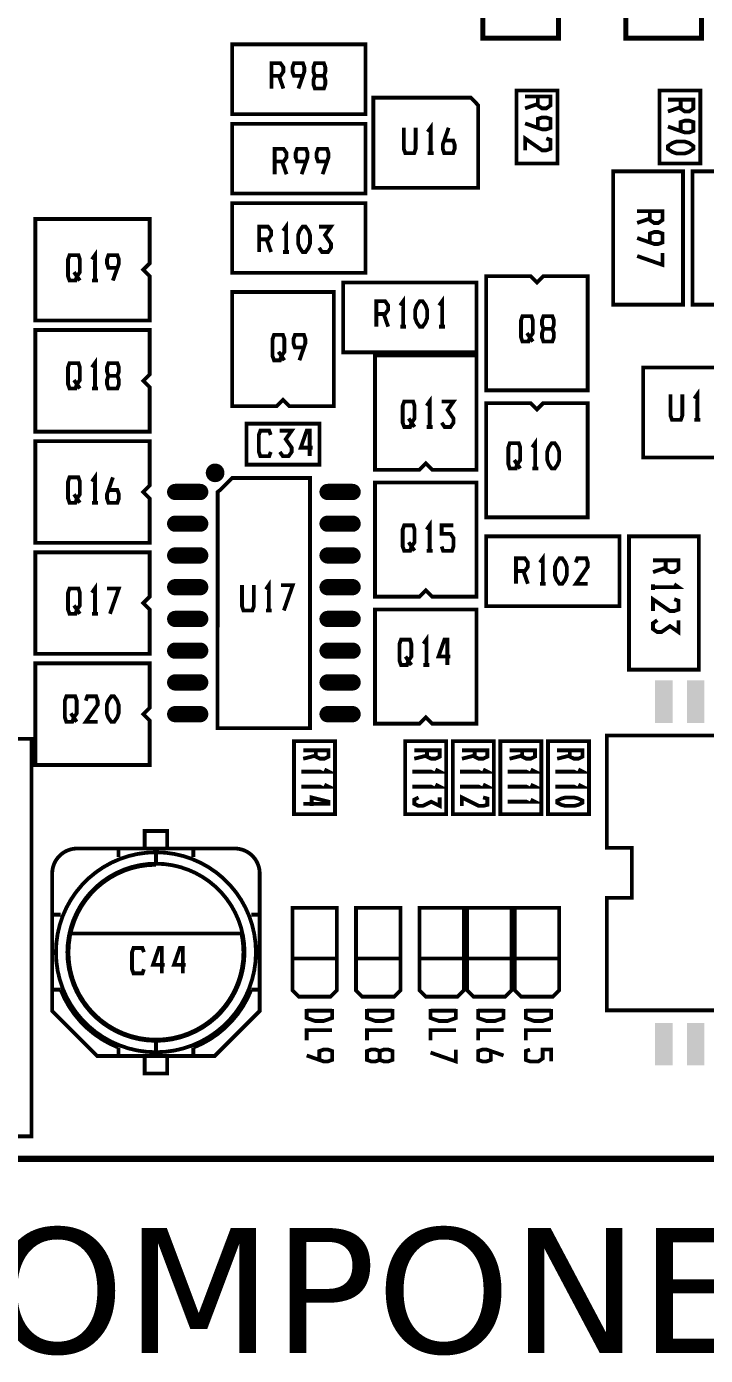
# Model space of a CAD drawing. Extents: x 0 to 130, y 331 to 429.
# Drawn here: x 55.6 to 82.8, y 331.2 to 384.3 of the extents above; entities that cross this region are included whole.
import ezdxf

# ---------------------------------------------------------------- set-up
doc = ezdxf.new("R2010")
doc.units = 0
doc.header["$MEASUREMENT"] = 0
doc.layers.get('0').update_dxf_attribs({"linetype": 'CONTINUOUS'})
doc.layers.add('23-325-0_AST', color=7, linetype='CONTINUOUS')
doc.layers.add('23-325-0_DRD', color=1, linetype='CONTINUOUS')
doc.styles.get("Standard").update_dxf_attribs({"font": 'verdana.ttf', "height": 5})

# ---------------------------------------------------------------- blocks, each defined once
blk = doc.blocks.new('OBLONG_51')
at = {"const_width": 0.65024}
blk.add_lwpolyline([(0, 0.50038), (0, -0.50038)], dxfattribs=at)
at = {"const_width": 0.32512}
for points in [[(-0.16256, 0.50038, 1), (0.16256, 0.50038, 1)], [(-0.16256, -0.50038, 1), (0.16256, -0.50038, 1)]]:
    blk.add_lwpolyline(points, format="xyb", close=True, dxfattribs=at)
blk = doc.blocks.new('RECTANGLE_55')
blk.add_solid([(0.84963, 0.35052), (0.84963, -0.35052), (-0.84963, 0.35052), (-0.84963, -0.35052)])

msp = doc.modelspace()

# ---------------------------------------------------------------- linework, layer by layer
at = {"layer": '23-325-0_AST'}
for points, const_width in [([(-0.06, 339.022), (129.939, 339.022), (129.939, 429.021), (-0.06, 429.021), (-0.06, 339.022)], 0.254), ([(76.924, 387.668), (76.924, 383.858), (73.902, 383.858), (73.902, 388.201), (76.391, 388.201), (76.924, 387.668)], 0.201), ([(82.639, 387.668), (82.639, 383.858), (79.617, 383.858), (79.617, 388.201), (82.106, 388.201), (82.639, 387.668)], 0.201), ([(69.203, 383.604), (63.869, 383.604), (63.869, 380.81), (69.203, 380.81), (69.203, 383.604)], 0.152), ([(65.444, 382.344), (65.799, 382.344), (65.919, 382.514), (65.919, 382.684), (65.799, 382.852), (65.444, 382.852), (65.444, 381.836)], 0.152), ([(66.698, 382.344), (66.343, 382.344), (66.282, 382.514), (66.282, 382.684), (66.343, 382.852), (66.698, 382.852), (66.757, 382.684), (66.757, 382.514), (66.521, 381.836)], 0.152), ([(67.537, 382.344), (67.595, 382.514), (67.595, 382.684), (67.537, 382.852), (67.181, 382.852), (67.12, 382.684), (67.12, 382.514), (67.181, 382.344), (67.537, 382.344), (67.595, 382.176), (67.595, 382.006), (67.537, 381.836), (67.181, 381.836), (67.12, 382.006), (67.12, 382.176), (67.181, 382.344)], 0.152), ([(65.741, 382.344), (65.919, 381.836)], 0.152), ([(76.886, 378.841), (76.886, 381.762), (75.248, 381.762), (75.248, 378.841), (76.886, 378.841)], 0.152), ([(82.601, 378.841), (82.601, 381.762), (80.963, 381.762), (80.963, 378.841), (82.601, 378.841)], 0.152), ([(73.518, 381.371), (73.714, 381.165), (73.714, 377.868), (69.518, 377.868), (69.518, 381.473), (73.417, 381.473), (73.518, 381.371)], 0.152), ([(76.096, 381.518), (76.096, 381.163), (76.267, 381.043), (76.437, 381.043), (76.604, 381.163), (76.604, 381.518), (75.588, 381.518)], 0.152), ([(76.096, 381.221), (75.588, 381.043)], 0.152), ([(81.811, 381.391), (81.811, 381.036), (81.982, 380.916), (82.152, 380.916), (82.319, 381.036), (82.319, 381.391), (81.303, 381.391)], 0.152), ([(76.096, 380.266), (76.096, 380.622), (76.267, 380.68), (76.437, 380.68), (76.604, 380.622), (76.604, 380.266), (76.437, 380.205), (76.267, 380.205), (75.588, 380.444)], 0.152), ([(81.811, 381.094), (81.303, 380.916)], 0.152), ([(69.203, 380.429), (63.869, 380.429), (63.869, 377.635), (69.203, 377.635), (69.203, 380.429)], 0.152), ([(71.209, 380.269), (71.209, 379.423), (71.151, 379.253), (70.795, 379.253), (70.737, 379.423), (70.737, 380.269)], 0.152), ([(71.811, 379.253), (71.811, 380.269), (71.692, 380.101)], 0.152), ([(72.352, 379.761), (72.708, 379.761), (72.769, 379.593), (72.769, 379.423), (72.708, 379.253), (72.352, 379.253), (72.294, 379.423), (72.294, 379.593), (72.53, 380.269)], 0.152), ([(81.811, 380.139), (81.811, 380.495), (81.982, 380.553), (82.152, 380.553), (82.319, 380.495), (82.319, 380.139), (82.152, 380.078), (81.982, 380.078), (81.303, 380.317)], 0.152), ([(75.588, 379.367), (75.588, 379.842), (76.267, 379.367), (76.437, 379.367), (76.604, 379.428), (76.604, 379.783), (76.437, 379.842)], 0.152), ([(81.303, 379.537), (81.474, 379.656), (81.644, 379.715), (81.982, 379.715), (82.152, 379.656), (82.319, 379.537), (82.319, 379.418), (82.152, 379.301), (81.982, 379.24), (81.644, 379.24), (81.474, 379.301), (81.303, 379.418), (81.303, 379.537)], 0.152), ([(65.571, 378.915), (65.926, 378.915), (66.046, 379.085), (66.046, 379.255), (65.926, 379.423), (65.571, 379.423), (65.571, 378.407)], 0.152), ([(66.825, 378.915), (66.47, 378.915), (66.409, 379.085), (66.409, 379.255), (66.47, 379.423), (66.825, 379.423), (66.884, 379.255), (66.884, 379.085), (66.648, 378.407)], 0.152), ([(67.664, 378.915), (67.308, 378.915), (67.247, 379.085), (67.247, 379.255), (67.308, 379.423), (67.664, 379.423), (67.722, 379.255), (67.722, 379.085), (67.486, 378.407)], 0.152), ([(71.931, 379.253), (71.692, 379.253)], 0.152), ([(65.868, 378.915), (66.046, 378.407)], 0.152), ([(79.109, 378.524), (79.109, 373.19), (81.903, 373.19), (81.903, 378.524), (79.109, 378.524)], 0.152), ([(85.078, 373.19), (85.078, 378.524), (82.284, 378.524), (82.284, 373.19), (85.078, 373.19)], 0.152), ([(63.869, 374.46), (69.203, 374.46), (69.203, 377.254), (63.869, 377.254), (63.869, 374.46)], 0.152), ([(80.579, 376.934), (80.579, 376.578), (80.75, 376.459), (80.917, 376.459), (81.087, 376.578), (81.087, 376.934), (80.071, 376.934)], 0.152), ([(55.995, 376.619), (60.567, 376.619), (60.567, 374.841), (60.313, 374.587), (60.567, 374.333), (60.567, 372.555), (55.995, 372.555), (55.995, 376.619)], 0.152), ([(66.028, 375.295), (66.028, 376.311), (65.908, 376.144)], 0.152), ([(80.579, 376.636), (80.071, 376.459)], 0.152), ([(64.951, 375.803), (65.306, 375.803), (65.426, 375.973), (65.426, 376.144), (65.306, 376.311), (64.951, 376.311), (64.951, 375.295)], 0.152), ([(65.248, 375.803), (65.426, 375.295)], 0.152), ([(66.688, 375.295), (66.569, 375.465), (66.51, 375.636), (66.51, 375.973), (66.569, 376.144), (66.688, 376.311), (66.805, 376.311), (66.924, 376.144), (66.983, 375.973), (66.983, 375.636), (66.924, 375.465), (66.805, 375.295), (66.688, 375.295)], 0.152), ([(67.349, 375.465), (67.465, 375.295), (67.704, 375.295), (67.821, 375.465), (67.821, 375.636), (67.585, 375.973), (67.821, 376.311), (67.349, 376.311)], 0.152), ([(80.579, 375.679), (80.579, 376.034), (80.75, 376.095), (80.917, 376.095), (81.087, 376.034), (81.087, 375.679), (80.917, 375.62), (80.75, 375.62), (80.071, 375.857)], 0.152), ([(58.38, 374.155), (58.38, 375.171), (58.26, 375.001)], 0.152), ([(66.145, 375.295), (65.908, 375.295)], 0.152), ([(57.305, 374.325), (57.364, 374.155), (57.6, 374.155), (57.661, 374.325), (57.778, 374.493), (57.778, 375.001), (57.719, 375.171), (57.364, 375.171), (57.305, 375.001), (57.305, 374.325)], 0.152), ([(59.276, 374.663), (58.921, 374.663), (58.862, 374.833), (58.862, 375.001), (58.921, 375.171), (59.276, 375.171), (59.337, 375.001), (59.337, 374.833), (59.099, 374.155)], 0.152), ([(80.071, 375.138), (81.087, 374.782), (81.087, 375.257)], 0.152), ([(57.542, 374.493), (57.778, 374.155)], 0.152), ([(74.029, 369.761), (74.029, 374.333), (75.807, 374.333), (76.061, 374.079), (76.315, 374.333), (78.093, 374.333), (78.093, 369.761), (74.029, 369.761)], 0.152), ([(58.499, 374.155), (58.26, 374.155)], 0.152), ([(67.933, 373.698), (67.933, 369.126), (66.155, 369.126), (65.901, 369.38), (65.647, 369.126), (63.869, 369.126), (63.869, 373.698), (67.933, 373.698)], 0.152), ([(73.648, 374.079), (68.314, 374.079), (68.314, 371.285), (73.648, 371.285), (73.648, 374.079)], 0.152), ([(69.635, 372.819), (69.99, 372.819), (70.11, 372.989), (70.11, 373.159), (69.99, 373.327), (69.635, 373.327), (69.635, 372.311)], 0.152), ([(70.712, 372.311), (70.712, 373.327), (70.592, 373.159)], 0.152), ([(71.372, 372.311), (71.253, 372.481), (71.194, 372.651), (71.194, 372.989), (71.253, 373.159), (71.372, 373.327), (71.489, 373.327), (71.608, 373.159), (71.667, 372.989), (71.667, 372.651), (71.608, 372.481), (71.489, 372.311), (71.372, 372.311)], 0.152), ([(72.269, 372.311), (72.269, 373.327), (72.149, 373.159)], 0.152), ([(69.932, 372.819), (70.11, 372.311)], 0.152), ([(75.426, 371.884), (75.484, 371.714), (75.723, 371.714), (75.781, 371.884), (75.901, 372.054), (75.901, 372.562), (75.84, 372.73), (75.484, 372.73), (75.426, 372.562), (75.426, 371.884)], 0.152), ([(76.678, 372.222), (76.739, 372.392), (76.739, 372.562), (76.678, 372.73), (76.322, 372.73), (76.264, 372.562), (76.264, 372.392), (76.322, 372.222), (76.678, 372.222), (76.739, 372.054), (76.739, 371.884), (76.678, 371.714), (76.322, 371.714), (76.264, 371.884), (76.264, 372.054), (76.322, 372.222)], 0.152), ([(55.995, 372.174), (60.567, 372.174), (60.567, 370.396), (60.313, 370.142), (60.567, 369.888), (60.567, 368.11), (55.995, 368.11), (55.995, 372.174)], 0.152), ([(70.828, 372.311), (70.592, 372.311)], 0.152), ([(72.388, 372.311), (72.149, 372.311)], 0.152), ([(65.484, 371.135), (65.545, 370.965), (65.781, 370.965), (65.84, 371.135), (65.959, 371.305), (65.959, 371.813), (65.901, 371.981), (65.545, 371.981), (65.484, 371.813), (65.484, 371.135)], 0.152), ([(66.739, 371.473), (66.383, 371.473), (66.322, 371.643), (66.322, 371.813), (66.383, 371.981), (66.739, 371.981), (66.797, 371.813), (66.797, 371.643), (66.561, 370.965)], 0.152), ([(75.662, 372.054), (75.901, 371.714)], 0.152), ([(58.38, 369.837), (58.38, 370.853), (58.26, 370.683)], 0.152), ([(65.723, 371.305), (65.959, 370.965)], 0.152), ([(73.648, 371.158), (73.648, 366.586), (71.87, 366.586), (71.616, 366.84), (71.362, 366.586), (69.584, 366.586), (69.584, 371.158), (73.648, 371.158)], 0.152), ([(57.305, 370.007), (57.364, 369.837), (57.6, 369.837), (57.661, 370.007), (57.778, 370.175), (57.778, 370.683), (57.719, 370.853), (57.364, 370.853), (57.305, 370.683), (57.305, 370.007)], 0.152), ([(59.276, 370.345), (59.337, 370.515), (59.337, 370.683), (59.276, 370.853), (58.921, 370.853), (58.862, 370.683), (58.862, 370.515), (58.921, 370.345), (59.276, 370.345), (59.337, 370.175), (59.337, 370.007), (59.276, 369.837), (58.921, 369.837), (58.862, 370.007), (58.862, 370.175), (58.921, 370.345)], 0.152), ([(84.313, 370.576), (84.509, 370.37), (84.509, 367.073), (80.313, 367.073), (80.313, 370.678), (84.212, 370.678), (84.313, 370.576)], 0.152), ([(57.542, 370.175), (57.778, 369.837)], 0.152), ([(58.499, 369.837), (58.26, 369.837)], 0.152), ([(71.768, 368.298), (71.768, 369.314), (71.649, 369.146)], 0.152), ([(81.877, 369.601), (81.877, 368.755), (81.819, 368.585), (81.463, 368.585), (81.405, 368.755), (81.405, 369.601)], 0.152), ([(82.479, 368.585), (82.479, 369.601), (82.36, 369.433)], 0.152), ([(70.691, 368.468), (70.752, 368.298), (70.988, 368.298), (71.047, 368.468), (71.166, 368.638), (71.166, 369.146), (71.108, 369.314), (70.752, 369.314), (70.691, 369.146), (70.691, 368.468)], 0.152), ([(72.251, 368.468), (72.368, 368.298), (72.606, 368.298), (72.723, 368.468), (72.723, 368.638), (72.487, 368.976), (72.723, 369.314), (72.251, 369.314)], 0.152), ([(74.029, 364.681), (74.029, 369.253), (75.807, 369.253), (76.061, 368.999), (76.315, 369.253), (78.093, 369.253), (78.093, 364.681), (74.029, 364.681)], 0.152), ([(67.361, 368.427), (64.44, 368.427), (64.44, 366.789), (67.361, 366.789), (67.361, 368.427)], 0.152), ([(70.93, 368.638), (71.166, 368.298)], 0.152), ([(82.599, 368.585), (82.36, 368.585)], 0.152), ([(65.413, 367.299), (65.352, 367.132), (64.997, 367.132), (64.938, 367.299), (64.938, 367.978), (64.997, 368.148), (65.352, 368.148), (65.413, 367.978)], 0.152), ([(65.776, 367.299), (65.896, 367.132), (66.132, 367.132), (66.251, 367.299), (66.251, 367.47), (66.013, 367.807), (66.251, 368.148), (65.776, 368.148)], 0.152), ([(67.089, 367.47), (66.615, 367.47), (66.851, 368.148), (66.97, 368.148), (66.97, 367.132)], 0.152), ([(71.885, 368.298), (71.649, 368.298)], 0.152), ([(55.995, 367.729), (60.567, 367.729), (60.567, 365.951), (60.313, 365.697), (60.567, 365.443), (60.567, 363.665), (55.995, 363.665), (55.995, 367.729)], 0.152), ([(74.918, 366.804), (74.976, 366.634), (75.215, 366.634), (75.273, 366.804), (75.393, 366.974), (75.393, 367.482), (75.332, 367.65), (74.976, 367.65), (74.918, 367.482), (74.918, 366.804)], 0.152), ([(75.992, 366.634), (75.992, 367.65), (75.875, 367.482)], 0.152), ([(76.653, 366.634), (76.536, 366.804), (76.475, 366.974), (76.475, 367.312), (76.536, 367.482), (76.653, 367.65), (76.772, 367.65), (76.891, 367.482), (76.95, 367.312), (76.95, 366.974), (76.891, 366.804), (76.772, 366.634), (76.653, 366.634)], 0.152), ([(75.154, 366.974), (75.393, 366.634)], 0.152), ([(57.305, 365.435), (57.364, 365.265), (57.6, 365.265), (57.661, 365.435), (57.778, 365.603), (57.778, 366.111), (57.719, 366.281), (57.364, 366.281), (57.305, 366.111), (57.305, 365.435)], 0.152), ([(58.38, 365.265), (58.38, 366.281), (58.26, 366.111)], 0.152), ([(58.921, 365.773), (59.276, 365.773), (59.337, 365.603), (59.337, 365.435), (59.276, 365.265), (58.921, 365.265), (58.862, 365.435), (58.862, 365.603), (59.099, 366.281)], 0.152), ([(63.48, 366.52), (62.896, 366.52)], 0.152), ([(63.475, 366.382), (62.901, 366.382)], 0.152), ([(63.412, 366.657), (62.965, 366.657)], 0.152), ([(63.391, 366.245), (62.982, 366.245)], 0.152), ([(62.992, 366.238), (62.992, 366.685)], 0.152), ([(63.13, 366.169), (63.13, 366.753)], 0.152), ([(63.267, 366.174), (63.267, 366.748)], 0.152), ([(63.285, 356.248), (66.985, 356.248), (66.985, 366.255), (63.869, 366.255), (63.386, 365.773), (63.29, 365.697), (63.285, 356.273), (63.285, 356.248)], 0.152), ([(63.404, 366.255), (63.404, 366.664)], 0.152), ([(76.112, 366.634), (75.875, 366.634)], 0.152), ([(73.648, 366.078), (73.648, 361.506), (71.87, 361.506), (71.616, 361.76), (71.362, 361.506), (69.584, 361.506), (69.584, 366.078), (73.648, 366.078)], 0.152), ([(57.542, 365.603), (57.778, 365.265)], 0.152), ([(58.499, 365.265), (58.26, 365.265)], 0.152), ([(70.691, 363.515), (70.752, 363.345), (70.988, 363.345), (71.047, 363.515), (71.166, 363.685), (71.166, 364.193), (71.108, 364.361), (70.752, 364.361), (70.691, 364.193), (70.691, 363.515)], 0.152), ([(71.768, 363.345), (71.768, 364.361), (71.649, 364.193)], 0.152), ([(72.251, 363.515), (72.309, 363.345), (72.665, 363.345), (72.723, 363.515), (72.723, 363.853), (72.606, 364.023), (72.251, 364.023), (72.251, 364.361), (72.723, 364.361)], 0.152), ([(70.93, 363.685), (71.166, 363.345)], 0.152), ([(79.363, 363.919), (74.029, 363.919), (74.029, 361.125), (79.363, 361.125), (79.363, 363.919)], 0.152), ([(79.744, 363.919), (79.744, 358.585), (82.538, 358.585), (82.538, 363.919), (79.744, 363.919)], 0.152), ([(55.995, 363.284), (60.567, 363.284), (60.567, 361.506), (60.313, 361.252), (60.567, 360.998), (60.567, 359.22), (55.995, 359.22), (55.995, 363.284)], 0.152), ([(71.885, 363.345), (71.649, 363.345)], 0.152), ([(76.3, 362.024), (76.3, 363.04), (76.18, 362.872)], 0.152), ([(75.223, 362.532), (75.578, 362.532), (75.698, 362.702), (75.698, 362.872), (75.578, 363.04), (75.223, 363.04), (75.223, 362.024)], 0.152), ([(75.52, 362.532), (75.698, 362.024)], 0.152), ([(76.96, 362.024), (76.841, 362.194), (76.782, 362.364), (76.782, 362.702), (76.841, 362.872), (76.96, 363.04), (77.077, 363.04), (77.196, 362.872), (77.255, 362.702), (77.255, 362.364), (77.196, 362.194), (77.077, 362.024), (76.96, 362.024)], 0.152), ([(78.093, 362.024), (77.62, 362.024), (78.093, 362.702), (78.093, 362.872), (78.034, 363.04), (77.679, 363.04), (77.62, 362.872)], 0.152), ([(81.214, 362.964), (81.214, 362.608), (81.385, 362.489), (81.552, 362.489), (81.722, 362.608), (81.722, 362.964), (80.706, 362.964)], 0.152), ([(81.214, 362.666), (80.706, 362.489)], 0.152), ([(58.38, 360.82), (58.38, 361.836), (58.26, 361.666)], 0.152), ([(65.337, 360.954), (65.337, 361.97), (65.22, 361.8)], 0.152), ([(76.416, 362.024), (76.18, 362.024)], 0.152), ([(80.706, 361.77), (80.706, 362.006)], 0.152), ([(80.706, 361.887), (81.722, 361.887), (81.552, 362.006)], 0.152), ([(57.305, 360.99), (57.364, 360.82), (57.6, 360.82), (57.661, 360.99), (57.778, 361.158), (57.778, 361.666), (57.719, 361.836), (57.364, 361.836), (57.305, 361.666), (57.305, 360.99)], 0.152), ([(58.982, 360.82), (59.337, 361.836), (58.862, 361.836)], 0.152), ([(64.737, 361.97), (64.737, 361.125), (64.676, 360.954), (64.321, 360.954), (64.262, 361.125), (64.262, 361.97)], 0.152), ([(65.939, 360.954), (66.294, 361.97), (65.819, 361.97)], 0.152), ([(80.706, 360.932), (80.706, 361.404), (81.385, 360.932), (81.552, 360.932), (81.722, 360.99), (81.722, 361.346), (81.552, 361.404)], 0.152), ([(57.542, 361.158), (57.778, 360.82)], 0.152), ([(65.456, 360.954), (65.22, 360.954)], 0.152), ([(73.648, 360.998), (73.648, 356.426), (71.87, 356.426), (71.616, 356.68), (71.362, 356.426), (69.584, 356.426), (69.584, 360.998), (73.648, 360.998)], 0.152), ([(58.499, 360.82), (58.26, 360.82)], 0.152), ([(80.877, 360.566), (80.706, 360.449), (80.706, 360.21), (80.877, 360.093), (81.044, 360.093), (81.385, 360.33), (81.722, 360.093), (81.722, 360.566)], 0.152), ([(71.641, 358.773), (71.641, 359.789), (71.522, 359.621)], 0.152), ([(70.564, 358.943), (70.625, 358.773), (70.861, 358.773), (70.92, 358.943), (71.039, 359.113), (71.039, 359.621), (70.981, 359.789), (70.625, 359.789), (70.564, 359.621), (70.564, 358.943)], 0.152), ([(72.596, 359.113), (72.124, 359.113), (72.36, 359.789), (72.479, 359.789), (72.479, 358.773)], 0.152), ([(55.995, 358.839), (60.567, 358.839), (60.567, 357.061), (60.313, 356.807), (60.567, 356.553), (60.567, 354.775), (55.995, 354.775), (55.995, 358.839)], 0.152), ([(70.803, 359.113), (71.039, 358.773)], 0.152), ([(71.758, 358.773), (71.522, 358.773)], 0.152), ([(57.178, 356.672), (57.237, 356.502), (57.473, 356.502), (57.534, 356.672), (57.651, 356.84), (57.651, 357.348), (57.592, 357.518), (57.237, 357.518), (57.178, 357.348), (57.178, 356.672)], 0.152), ([(58.489, 356.502), (58.017, 356.502), (58.489, 357.18), (58.489, 357.348), (58.431, 357.518), (58.075, 357.518), (58.017, 357.348)], 0.152), ([(59.033, 356.502), (58.913, 356.672), (58.855, 356.84), (58.855, 357.18), (58.913, 357.348), (59.033, 357.518), (59.149, 357.518), (59.269, 357.348), (59.327, 357.18), (59.327, 356.84), (59.269, 356.672), (59.149, 356.502), (59.033, 356.502)], 0.152), ([(57.415, 356.84), (57.651, 356.502)], 0.152), ([(44.235, 349.517), (44.235, 339.916), (55.842, 339.916), (55.842, 355.816), (44.235, 355.816), (44.235, 349.517)], 0.152), ([(66.345, 355.727), (66.345, 352.806), (67.984, 352.806), (67.984, 355.727), (66.345, 355.727)], 0.152), ([(70.79, 355.727), (70.79, 352.806), (72.429, 352.806), (72.429, 355.727), (70.79, 355.727)], 0.152), ([(72.695, 355.727), (72.695, 352.806), (74.334, 352.806), (74.334, 355.727), (72.695, 355.727)], 0.152), ([(74.6, 355.727), (74.6, 352.806), (76.239, 352.806), (76.239, 355.727), (74.6, 355.727)], 0.152), ([(76.505, 355.727), (76.505, 352.806), (78.144, 352.806), (78.144, 355.727), (76.505, 355.727)], 0.152), ([(78.857, 355.956), (78.857, 351.457), (79.856, 351.457), (79.856, 349.456), (78.857, 349.456), (78.857, 344.958), (94.854, 344.958), (94.854, 349.456), (93.856, 349.456), (93.856, 351.457), (94.854, 351.457), (94.854, 354.457), (93.356, 355.956), (78.857, 355.956)], 0.152), ([(67.219, 355.361), (67.219, 355.107), (67.387, 355.024), (67.557, 355.024), (67.727, 355.107), (67.727, 355.361), (66.711, 355.361)], 0.152), ([(67.219, 355.151), (66.711, 355.024)], 0.152), ([(71.664, 355.361), (71.664, 355.107), (71.832, 355.024), (72.002, 355.024), (72.172, 355.107), (72.172, 355.361), (71.156, 355.361)], 0.152), ([(71.664, 355.151), (71.156, 355.024)], 0.152), ([(73.569, 355.361), (73.569, 355.107), (73.737, 355.024), (73.907, 355.024), (74.077, 355.107), (74.077, 355.361), (73.061, 355.361)], 0.152), ([(73.569, 355.151), (73.061, 355.024)], 0.152), ([(75.474, 355.361), (75.474, 355.107), (75.642, 355.024), (75.812, 355.024), (75.982, 355.107), (75.982, 355.361), (74.966, 355.361)], 0.152), ([(75.474, 355.151), (74.966, 355.024)], 0.152), ([(77.379, 355.361), (77.379, 355.107), (77.547, 355.024), (77.717, 355.024), (77.887, 355.107), (77.887, 355.361), (76.871, 355.361)], 0.152), ([(77.379, 355.151), (76.871, 355.024)], 0.152), ([(66.711, 354.422), (66.711, 354.592)], 0.152), ([(66.711, 354.508), (67.727, 354.508), (67.557, 354.592)], 0.152), ([(71.156, 354.422), (71.156, 354.592)], 0.152), ([(71.156, 354.508), (72.172, 354.508), (72.002, 354.592)], 0.152), ([(73.061, 354.422), (73.061, 354.592)], 0.152), ([(73.061, 354.508), (74.077, 354.508), (73.907, 354.592)], 0.152), ([(74.966, 354.422), (74.966, 354.592)], 0.152), ([(74.966, 354.508), (75.982, 354.508), (75.812, 354.592)], 0.152), ([(76.871, 354.422), (76.871, 354.592)], 0.152), ([(76.871, 354.508), (77.887, 354.508), (77.717, 354.592)], 0.152), ([(66.711, 353.822), (66.711, 353.99)], 0.152), ([(66.711, 353.906), (67.727, 353.906), (67.557, 353.99)], 0.152), ([(67.049, 353.136), (67.049, 353.474), (67.727, 353.304), (67.727, 353.22), (66.711, 353.22)], 0.152), ([(71.156, 353.822), (71.156, 353.99)], 0.152), ([(71.156, 353.906), (72.172, 353.906), (72.002, 353.99)], 0.152), ([(71.324, 353.474), (71.156, 353.39), (71.156, 353.22), (71.324, 353.136), (71.494, 353.136), (71.832, 353.304), (72.172, 353.136), (72.172, 353.474)], 0.152), ([(73.061, 353.822), (73.061, 353.99)], 0.152), ([(73.061, 353.906), (74.077, 353.906), (73.907, 353.99)], 0.152), ([(73.061, 353.136), (73.061, 353.474), (73.737, 353.136), (73.907, 353.136), (74.077, 353.177), (74.077, 353.431), (73.907, 353.474)], 0.152), ([(74.966, 353.822), (74.966, 353.99)], 0.152), ([(74.966, 353.906), (75.982, 353.906), (75.812, 353.99)], 0.152), ([(76.871, 353.822), (76.871, 353.99)], 0.152), ([(76.871, 353.906), (77.887, 353.906), (77.717, 353.99)], 0.152), ([(76.871, 353.347), (77.039, 353.431), (77.209, 353.474), (77.547, 353.474), (77.717, 353.431), (77.887, 353.347), (77.887, 353.263), (77.717, 353.177), (77.547, 353.136), (77.209, 353.136), (77.039, 353.177), (76.871, 353.263), (76.871, 353.347)], 0.152), ([(74.966, 353.22), (74.966, 353.39)], 0.152), ([(74.966, 353.304), (75.982, 353.304), (75.812, 353.39)], 0.152), ([(61.27, 351.432), (61.27, 352.133), (60.371, 352.133), (60.371, 351.432), (61.27, 351.432), (62.319, 351.432), (62.319, 351.097)], 0.152), ([(57.671, 351.432), (59.32, 351.432), (60.371, 351.432)], 0.152), ([(59.32, 351.432), (59.32, 351.097)], 0.152), ([(63.97, 351.432), (62.319, 351.432)], 0.152), ([(60.821, 351.282), (60.821, 350.782)], 0.152), ([(56.67, 345.783), (56.67, 348.783), (56.67, 350.431)], 0.152), ([(64.971, 345.783), (64.971, 348.783), (64.971, 350.431)], 0.152), ([(57.006, 348.783), (56.67, 348.783)], 0.152), ([(64.971, 348.783), (64.636, 348.783)], 0.152), ([(67.806, 345.504), (66.536, 345.504), (66.282, 345.758), (66.282, 349.06), (68.06, 349.06), (68.06, 345.758), (67.806, 345.504)], 0.152), ([(70.346, 345.504), (69.076, 345.504), (68.822, 345.758), (68.822, 349.06), (70.6, 349.06), (70.6, 345.758), (70.346, 345.504)], 0.152), ([(72.886, 345.504), (71.616, 345.504), (71.362, 345.758), (71.362, 349.06), (73.14, 349.06), (73.14, 345.758), (72.886, 345.504)], 0.152), ([(74.791, 345.504), (73.521, 345.504), (73.267, 345.758), (73.267, 349.06), (75.045, 349.06), (75.045, 345.758), (74.791, 345.504)], 0.152), ([(76.696, 345.504), (75.426, 345.504), (75.172, 345.758), (75.172, 349.06), (76.95, 349.06), (76.95, 345.758), (76.696, 345.504)], 0.152), ([(57.402, 348.031), (64.24, 348.031)], 0.152), ([(60.338, 346.603), (60.28, 346.436), (59.924, 346.436), (59.863, 346.603), (59.863, 347.282), (59.924, 347.452), (60.28, 347.452), (60.338, 347.282)], 0.152), ([(61.176, 346.774), (60.701, 346.774), (60.94, 347.452), (61.057, 347.452), (61.057, 346.436)], 0.152), ([(62.015, 346.774), (61.54, 346.774), (61.778, 347.452), (61.895, 347.452), (61.895, 346.436)], 0.152), ([(68.06, 347.028), (66.282, 347.028)], 0.152), ([(70.6, 347.028), (68.822, 347.028)], 0.152), ([(73.14, 347.028), (71.362, 347.028)], 0.152), ([(75.045, 347.028), (73.267, 347.028)], 0.152), ([(76.95, 347.028), (75.172, 347.028)], 0.152), ([(59.32, 343.131), (58.471, 343.131), (56.67, 344.932), (56.67, 345.783), (57.006, 345.783)], 0.152), ([(62.319, 343.131), (63.17, 343.131), (64.971, 344.932), (64.971, 345.783), (64.636, 345.783)], 0.152), ([(66.851, 345.006), (66.851, 344.65), (67.189, 344.531), (67.529, 344.531), (67.867, 344.65), (67.867, 345.006)], 0.152), ([(69.264, 345.006), (69.264, 344.65), (69.602, 344.531), (69.942, 344.531), (70.28, 344.65), (70.28, 345.006)], 0.152), ([(71.804, 345.006), (71.804, 344.65), (72.142, 344.531), (72.482, 344.531), (72.82, 344.65), (72.82, 345.006)], 0.152), ([(73.709, 345.006), (73.709, 344.65), (74.047, 344.531), (74.387, 344.531), (74.725, 344.65), (74.725, 345.006)], 0.152), ([(75.614, 345.006), (75.614, 344.65), (75.952, 344.531), (76.292, 344.531), (76.63, 344.65), (76.63, 345.006)], 0.152), ([(66.851, 344.945), (67.867, 344.945)], 0.152), ([(69.264, 344.945), (70.28, 344.945)], 0.152), ([(71.804, 344.945), (72.82, 344.945)], 0.152), ([(73.709, 344.945), (74.725, 344.945)], 0.152), ([(75.614, 344.945), (76.63, 344.945)], 0.152), ([(66.851, 343.751), (66.851, 344.168), (67.867, 344.168)], 0.152), ([(69.264, 343.751), (69.264, 344.168), (70.28, 344.168)], 0.152), ([(71.804, 343.751), (71.804, 344.168), (72.82, 344.168)], 0.152), ([(73.709, 343.751), (73.709, 344.168), (74.725, 344.168)], 0.152), ([(75.614, 343.751), (75.614, 344.168), (76.63, 344.168)], 0.152), ([(59.32, 343.467), (59.32, 343.131), (60.371, 343.131)], 0.152), ([(60.821, 343.782), (60.821, 343.281)], 0.152), ([(62.319, 343.467), (62.319, 343.131), (61.27, 343.131)], 0.152), ([(67.359, 342.974), (67.359, 343.329), (67.529, 343.388), (67.697, 343.388), (67.867, 343.329), (67.867, 342.974), (67.697, 342.913), (67.529, 342.913), (66.851, 343.152)], 0.152), ([(69.772, 342.974), (69.942, 342.913), (70.11, 342.913), (70.28, 342.974), (70.28, 343.329), (70.11, 343.388), (69.942, 343.388), (69.772, 343.329), (69.772, 342.974), (69.602, 342.913), (69.434, 342.913), (69.264, 342.974), (69.264, 343.329), (69.434, 343.388), (69.602, 343.388), (69.772, 343.329)], 0.152), ([(71.804, 343.268), (72.82, 342.913), (72.82, 343.388)], 0.152), ([(74.217, 343.329), (74.217, 342.974), (74.047, 342.913), (73.879, 342.913), (73.709, 342.974), (73.709, 343.329), (73.879, 343.388), (74.047, 343.388), (74.725, 343.152)], 0.152), ([(75.784, 343.388), (75.614, 343.329), (75.614, 342.974), (75.784, 342.913), (76.122, 342.913), (76.292, 343.032), (76.292, 343.388), (76.63, 343.388), (76.63, 342.913)], 0.152), ([(61.27, 342.433), (60.371, 342.433), (60.371, 343.131), (61.27, 343.131), (61.27, 342.433)], 0.152)]:
    msp.add_lwpolyline(points, dxfattribs=dict(at, const_width=const_width))
at = {"layer": '23-325-0_AST', "const_width": 0.152}
for points in [[(63.188, 366.758, 0.414214), (62.891, 366.461)], [(62.891, 366.461, 0.414214), (63.188, 366.164)], [(63.485, 366.461, 0.414214), (63.188, 366.758)], [(63.188, 366.164, 0.414214), (63.485, 366.461)], [(57.671, 351.432, 0.414214), (56.67, 350.431)], [(64.971, 350.431, 0.414214), (63.97, 351.432)], [(60.821, 351.282, 0.414214), (56.82, 347.282)], [(60.821, 350.825, 0.414214), (57.277, 347.282)], [(64.821, 347.282, 0.414214), (60.821, 351.282)], [(64.364, 347.282, 0.414214), (60.821, 350.825)], [(60.821, 350.782, 0.414214), (57.321, 347.282)], [(64.321, 347.282, 0.053992), (64.24, 348.031)], [(56.82, 347.282, 0.414214), (60.821, 343.281)], [(57.277, 347.282, 0.414214), (60.821, 343.738)], [(57.321, 347.282, 0.053991), (57.402, 346.532)], [(60.821, 343.782, 0.414214), (64.321, 347.282)], [(60.821, 343.738, 0.414214), (64.364, 347.282)], [(60.821, 343.281, 0.414214), (64.821, 347.282)], [(57.402, 346.532, 0.352342), (60.821, 343.782)], [(60.821, 343.782, 0.352343), (64.24, 346.532)], [(57.006, 345.783, 0.208347), (59.32, 343.467)], [(62.319, 343.467, 0.208498), (64.636, 345.783)]]:
    msp.add_lwpolyline(points, format="xyb", dxfattribs=at)
at = {"layer": '23-325-0_DRD'}
msp.add_line((-0.06, 339.022), (129.939, 339.022), dxfattribs=at)

# ---------------------------------------------------------------- block references
at = {"layer": '23-325-0_AST', "rotation": 270}
for name, p in [('OBLONG_51', (62.091, 365.697)), ('OBLONG_51', (68.187, 365.697)), ('OBLONG_51', (62.091, 364.427)), ('OBLONG_51', (68.187, 364.427)), ('OBLONG_51', (62.091, 363.157)), ('OBLONG_51', (68.187, 363.157)), ('OBLONG_51', (62.091, 361.887)), ('OBLONG_51', (68.187, 361.887)), ('OBLONG_51', (62.091, 360.617)), ('OBLONG_51', (68.187, 360.617)), ('OBLONG_51', (62.091, 359.347)), ('OBLONG_51', (68.187, 359.347)), ('OBLONG_51', (62.091, 358.077)), ('OBLONG_51', (68.187, 358.077)), ('RECTANGLE_55', (81.141, 357.307)), ('RECTANGLE_55', (82.411, 357.307)), ('OBLONG_51', (62.091, 356.807)), ('OBLONG_51', (68.187, 356.807)), ('RECTANGLE_55', (81.141, 343.606)), ('RECTANGLE_55', (82.411, 343.606))]:
    msp.add_blockref(name, p, dxfattribs=at)

# ---------------------------------------------------------------- texts
at = {"linetype": 'Continuous'}
msp.add_text('LATO COMPONENTI', height=5, dxfattribs=at).set_placement((29.106, 331.248))

doc.saveas('drawing.dxf')
